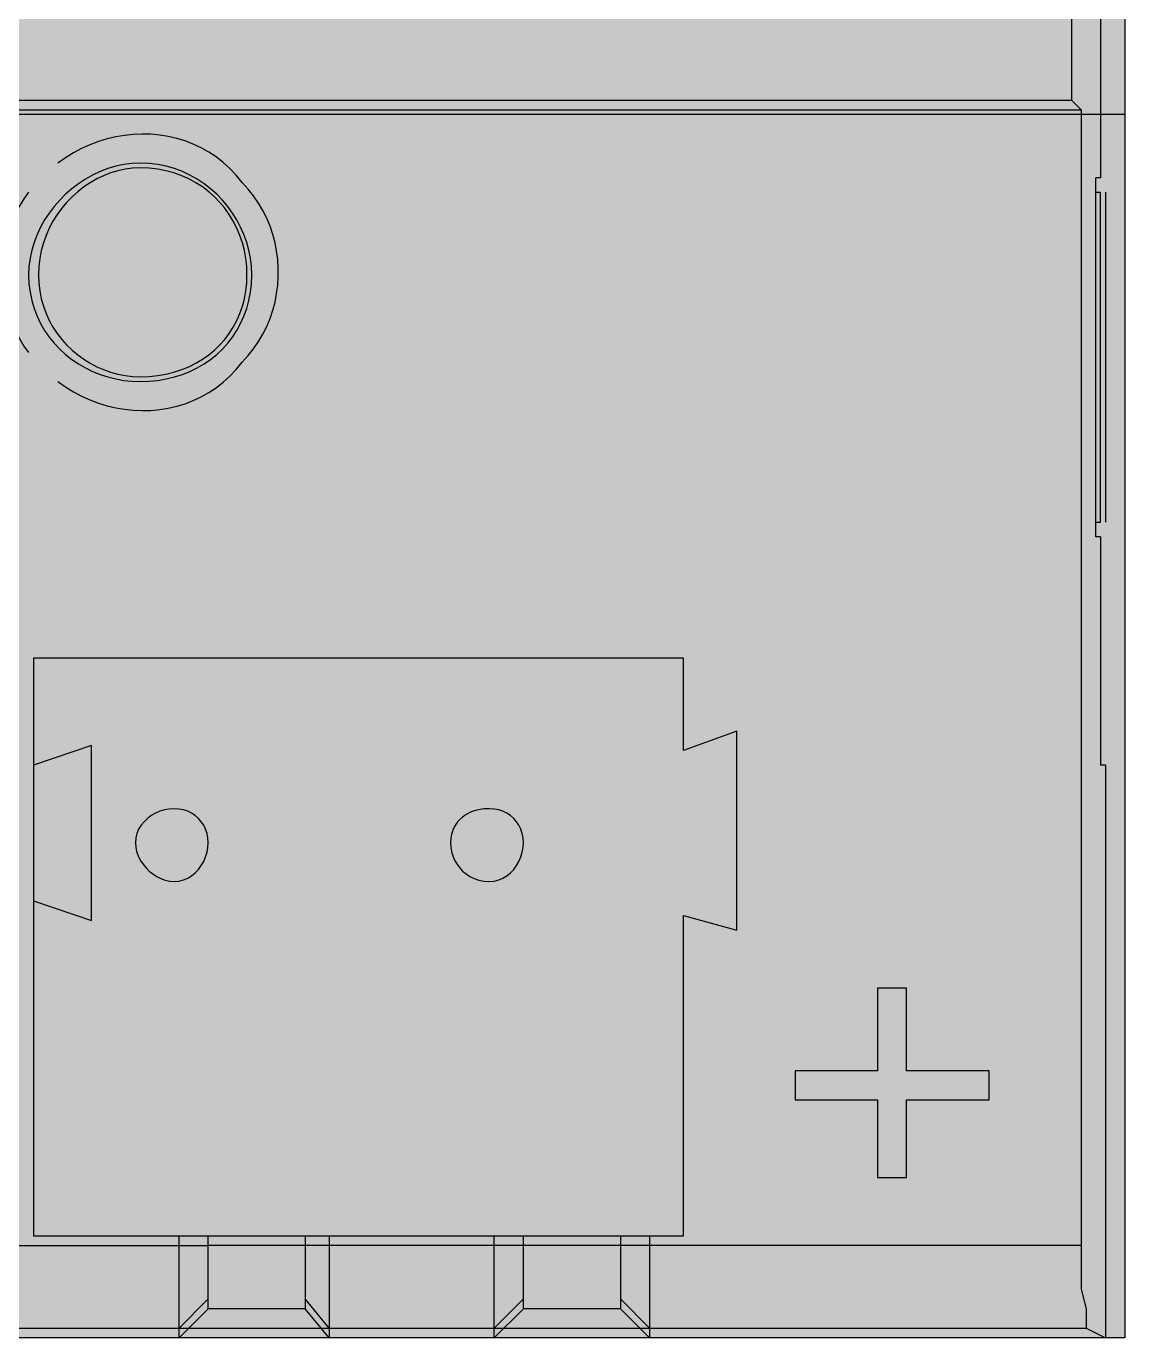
# Model space of a CAD drawing. Header units: millimetres. Extents: x 0 to 966, y -664 to 90.
# Drawn here: x 374.03 to 394, y -260 to -236.16 of the extents above; entities that cross this region are included whole.
import ezdxf

# ---------------------------------------------------------------- set-up
doc = ezdxf.new("R2010")
doc.units = ezdxf.units.MM
for name, color, linetype in [('HDL_BODY', 7, 'Continuous'), ('HDL_COLOUR', 7, 'Continuous'), ('HDL_DETAIL', 7, 'Continuous'), ('HDL_PRINT', 7, 'Continuous')]:
    doc.layers.add(name, color=color, linetype=linetype)

# ---------------------------------------------------------------- blocks, each defined once
blk = doc.blocks.new('M_R8.10.1_FRONT')
at = {"layer": 'HDL_BODY', "true_color": 0x202126}
blk.add_hatch(color=250, dxfattribs=at).paths.add_polyline_path([(0, 0), (144, 0), (144, 90), (0, 90)])
at = {"layer": 'HDL_BODY', "true_color": 0x2a2a30}
blk.add_hatch(color=250, dxfattribs=at).paths.add_polyline_path([(0.4, 20.52), (143.6, 20.52), (143.6, 68.31), (0.4, 68.31)])
at = {"layer": 'HDL_BODY', "true_color": 0x23242a}
blk.add_hatch(color=250, dxfattribs=at).paths.add_polyline_path([(0.4, 0.5), (143.6, 0.5), (143.6, 19.8), (0.4, 19.8)])
at = {"layer": 'HDL_COLOUR', "true_color": 0x232529}
for points in [[(128.128, 19.324), (128.122, 19.474), (128.104, 19.623), (128.075, 19.769), (128.036, 19.913), (127.986, 20.053), (127.926, 20.189), (127.857, 20.32), (127.778, 20.446), (127.691, 20.567), (127.595, 20.681), (127.491, 20.788), (127.38, 20.888), (127.261, 20.979), (127.135, 21.062), (127.004, 21.136), (126.866, 21.2), (126.722, 21.254), (126.574, 21.296), (126.42, 21.327), (126.263, 21.347), (126.101, 21.353), (125.95, 21.347), (125.801, 21.327), (125.655, 21.296), (125.511, 21.254), (125.371, 21.2), (125.235, 21.136), (125.104, 21.062), (124.977, 20.979), (124.857, 20.888), (124.743, 20.788), (124.636, 20.681), (124.536, 20.567), (124.445, 20.446), (124.362, 20.32), (124.288, 20.189), (124.224, 20.053), (124.171, 19.913), (124.128, 19.769), (124.097, 19.623), (124.078, 19.474), (124.071, 19.324), (124.078, 19.162), (124.097, 19.006), (124.128, 18.855), (124.171, 18.71), (124.224, 18.57), (124.288, 18.437), (124.362, 18.31), (124.445, 18.191), (124.536, 18.078), (124.636, 17.973), (124.743, 17.875), (124.857, 17.785), (124.977, 17.704), (125.104, 17.631), (125.235, 17.567), (125.371, 17.511), (125.511, 17.466), (125.655, 17.43), (125.801, 17.404), (125.95, 17.388), (126.101, 17.382), (126.263, 17.388), (126.42, 17.404), (126.574, 17.43), (126.722, 17.466), (126.866, 17.511), (127.004, 17.567), (127.135, 17.631), (127.261, 17.704), (127.38, 17.785), (127.491, 17.875), (127.595, 17.973), (127.691, 18.078), (127.778, 18.191), (127.857, 18.31), (127.926, 18.437), (127.986, 18.57), (128.036, 18.71), (128.075, 18.855), (128.104, 19.006), (128.122, 19.162), (128.128, 19.324)], [(128.041, 19.324), (128.036, 19.474), (128.02, 19.621), (127.994, 19.764), (127.958, 19.905), (127.912, 20.04), (127.857, 20.171), (127.793, 20.297), (127.72, 20.418), (127.638, 20.532), (127.549, 20.64), (127.451, 20.741), (127.346, 20.834), (127.233, 20.92), (127.113, 20.997), (126.987, 21.065), (126.854, 21.124), (126.714, 21.174), (126.569, 21.213), (126.418, 21.241), (126.262, 21.259), (126.101, 21.265), (125.963, 21.259), (125.827, 21.241), (125.693, 21.213), (125.562, 21.174), (125.434, 21.124), (125.309, 21.065), (125.19, 20.997), (125.075, 20.92), (124.965, 20.834), (124.861, 20.741), (124.763, 20.64), (124.673, 20.532), (124.589, 20.418), (124.514, 20.297), (124.447, 20.171), (124.389, 20.04), (124.34, 19.905), (124.301, 19.764), (124.273, 19.621), (124.256, 19.474), (124.25, 19.324), (124.256, 19.174), (124.273, 19.029), (124.301, 18.888), (124.34, 18.751), (124.389, 18.619), (124.447, 18.493), (124.514, 18.373), (124.589, 18.258), (124.673, 18.15), (124.763, 18.048), (124.861, 17.954), (124.965, 17.867), (125.075, 17.787), (125.19, 17.716), (125.309, 17.653), (125.434, 17.599), (125.562, 17.554), (125.693, 17.518), (125.827, 17.492), (125.963, 17.476), (126.101, 17.471), (126.262, 17.476), (126.418, 17.492), (126.569, 17.518), (126.714, 17.554), (126.854, 17.599), (126.987, 17.653), (127.113, 17.716), (127.233, 17.787), (127.346, 17.867), (127.451, 17.954), (127.549, 18.048), (127.638, 18.15), (127.72, 18.258), (127.793, 18.373), (127.857, 18.493), (127.912, 18.619), (127.958, 18.751), (127.994, 18.888), (128.02, 19.029), (128.036, 19.174), (128.041, 19.324)]]:
    blk.add_hatch(color=250, dxfattribs=at).paths.add_polyline_path(points)
at = {"layer": 'HDL_COLOUR', "true_color": 0x111316}
blk.add_hatch(color=250, dxfattribs=at).paths.add_polyline_path([(124.16, 1.853), (130.068, 1.853), (130.068, 12.353), (124.16, 12.353)])
at = {"layer": 'HDL_COLOUR', "true_color": 0xb7262f}
blk.add_hatch(color=242, dxfattribs=at).paths.add_polyline_path([(130.068, 1.853), (135.976, 1.853), (135.976, 12.353), (130.068, 12.353)])
at = {"layer": 'HDL_COLOUR', "true_color": 0x18191d}
for points in [[(127.336, 9), (127.33, 9.086), (127.315, 9.168), (127.289, 9.245), (127.254, 9.317), (127.211, 9.382), (127.159, 9.441), (127.1, 9.492), (127.035, 9.536), (126.963, 9.571), (126.886, 9.596), (126.803, 9.612), (126.717, 9.618), (126.629, 9.612), (126.543, 9.596), (126.458, 9.571), (126.378, 9.536), (126.302, 9.492), (126.232, 9.441), (126.17, 9.382), (126.116, 9.317), (126.072, 9.245), (126.039, 9.168), (126.019, 9.086), (126.012, 9), (126.018, 8.919), (126.035, 8.838), (126.064, 8.76), (126.102, 8.684), (126.148, 8.613), (126.203, 8.546), (126.264, 8.485), (126.331, 8.431), (126.402, 8.384), (126.478, 8.346), (126.556, 8.318), (126.636, 8.3), (126.717, 8.294), (126.803, 8.301), (126.886, 8.322), (126.963, 8.355), (127.035, 8.399), (127.1, 8.452), (127.159, 8.515), (127.211, 8.584), (127.254, 8.66), (127.289, 8.741), (127.315, 8.825), (127.33, 8.912), (127.336, 9)], [(133.068, 9), (133.063, 9.086), (133.047, 9.168), (133.021, 9.245), (132.986, 9.317), (132.943, 9.382), (132.891, 9.441), (132.832, 9.492), (132.767, 9.536), (132.695, 9.571), (132.618, 9.596), (132.536, 9.612), (132.449, 9.618), (132.35, 9.613), (132.258, 9.599), (132.173, 9.577), (132.095, 9.548), (132.024, 9.51), (131.96, 9.466), (131.904, 9.415), (131.856, 9.358), (131.816, 9.296), (131.785, 9.228), (131.762, 9.156), (131.748, 9.08), (131.744, 9), (131.748, 8.919), (131.762, 8.838), (131.785, 8.76), (131.816, 8.684), (131.856, 8.613), (131.904, 8.546), (131.96, 8.485), (132.024, 8.431), (132.095, 8.384), (132.173, 8.346), (132.258, 8.318), (132.35, 8.3), (132.449, 8.294), (132.536, 8.301), (132.618, 8.322), (132.695, 8.355), (132.767, 8.399), (132.832, 8.452), (132.891, 8.515), (132.943, 8.584), (132.986, 8.66), (133.021, 8.741), (133.047, 8.825), (133.063, 8.912), (133.068, 9)]]:
    blk.add_hatch(color=250, dxfattribs=at).paths.add_polyline_path(points)
at = {"layer": 'HDL_PRINT', "true_color": 0xdee1e9}
h = blk.add_hatch(color=254, dxfattribs=at)
h.paths.add_polyline_path([(124.25, 13.412), (124.25, 15.177), (124.866, 15.177), (124.936, 15.176), (124.997, 15.175), (125.05, 15.17), (125.098, 15.16), (125.14, 15.144), (125.179, 15.121), (125.217, 15.088), (125.255, 15.088), (125.293, 15.086), (125.331, 15.081), (125.369, 15.072), (125.407, 15.056), (125.445, 15.033), (125.482, 15), (125.511, 14.967), (125.535, 14.932), (125.554, 14.896), (125.571, 14.857), (125.588, 14.813), (125.607, 14.764), (125.631, 14.709), (125.66, 14.647), (125.692, 14.609), (125.715, 14.569), (125.731, 14.527), (125.74, 14.479), (125.745, 14.426), (125.746, 14.365), (125.747, 14.294), (125.746, 14.224), (125.745, 14.162), (125.74, 14.109), (125.731, 14.062), (125.715, 14.019), (125.692, 13.979), (125.66, 13.941), (125.655, 13.903), (125.643, 13.866), (125.625, 13.828), (125.606, 13.79), (125.589, 13.752), (125.576, 13.714), (125.571, 13.677), (125.538, 13.639), (125.512, 13.603), (125.492, 13.57), (125.473, 13.542), (125.452, 13.52), (125.428, 13.505), (125.395, 13.5), (125.357, 13.493), (125.329, 13.477), (125.306, 13.456), (125.283, 13.435), (125.255, 13.418), (125.217, 13.412), (125.173, 13.412), (125.13, 13.412), (125.086, 13.412), (125.042, 13.412), (124.998, 13.412), (124.955, 13.412), (124.25, 13.412)])
h.paths.add_polyline_path([(124.512, 13.588), (124.866, 13.588), (124.946, 13.588), (125.012, 13.588), (125.064, 13.588), (125.101, 13.588), (125.123, 13.588), (125.131, 13.588), (125.174, 13.626), (125.214, 13.65), (125.251, 13.666), (125.28, 13.673), (125.299, 13.676), (125.306, 13.677), (125.339, 13.714), (125.365, 13.752), (125.386, 13.79), (125.405, 13.828), (125.425, 13.866), (125.45, 13.903), (125.482, 13.941), (125.482, 13.979), (125.482, 14.019), (125.482, 14.062), (125.482, 14.109), (125.482, 14.162), (125.482, 14.224), (125.482, 14.294), (125.482, 14.357), (125.48, 14.413), (125.477, 14.465), (125.471, 14.515), (125.461, 14.565), (125.445, 14.617), (125.424, 14.673), (125.395, 14.735), (125.357, 14.773), (125.329, 14.801), (125.306, 14.824), (125.283, 14.846), (125.255, 14.874), (125.217, 14.912), (125.179, 14.912), (125.14, 14.912), (125.098, 14.912), (125.05, 14.912), (124.997, 14.912), (124.936, 14.912), (124.866, 14.912), (124.512, 14.912), (124.512, 13.588)])
at = {"layer": 'HDL_DETAIL', "color": 251, "true_color": 0x52555c}
for points in [[(0, 90), (144, 90), (144, 0), (0, 0), (0, 90)], [(0, 67.766), (144, 67.766), (144, 22.235), (0, 22.235), (0, 67.766)], [(128.128, 19.324), (128.122, 19.474), (128.104, 19.623), (128.075, 19.769), (128.036, 19.913), (127.986, 20.053), (127.926, 20.189), (127.857, 20.32), (127.778, 20.446), (127.691, 20.567), (127.595, 20.681), (127.491, 20.788), (127.38, 20.888), (127.261, 20.979), (127.135, 21.062), (127.004, 21.136), (126.866, 21.2), (126.722, 21.254), (126.574, 21.296), (126.42, 21.327), (126.263, 21.347), (126.101, 21.353), (125.95, 21.347), (125.801, 21.327), (125.655, 21.296), (125.511, 21.254), (125.371, 21.2), (125.235, 21.136), (125.104, 21.062), (124.977, 20.979), (124.857, 20.888), (124.743, 20.788), (124.636, 20.681), (124.536, 20.567), (124.445, 20.446), (124.362, 20.32), (124.288, 20.189), (124.224, 20.053), (124.171, 19.913), (124.128, 19.769), (124.097, 19.623), (124.078, 19.474), (124.071, 19.324), (124.078, 19.162), (124.097, 19.006), (124.128, 18.855), (124.171, 18.71), (124.224, 18.57), (124.288, 18.437), (124.362, 18.31), (124.445, 18.191), (124.536, 18.078), (124.636, 17.973), (124.743, 17.875), (124.857, 17.785), (124.977, 17.704), (125.104, 17.631), (125.235, 17.567), (125.371, 17.511), (125.511, 17.466), (125.655, 17.43), (125.801, 17.404), (125.95, 17.388), (126.101, 17.382), (126.263, 17.388), (126.42, 17.404), (126.574, 17.43), (126.722, 17.466), (126.866, 17.511), (127.004, 17.567), (127.135, 17.631), (127.261, 17.704), (127.38, 17.785), (127.491, 17.875), (127.595, 17.973), (127.691, 18.078), (127.778, 18.191), (127.857, 18.31), (127.926, 18.437), (127.986, 18.57), (128.036, 18.71), (128.075, 18.855), (128.104, 19.006), (128.122, 19.162), (128.128, 19.324)], [(128.041, 19.324), (128.036, 19.474), (128.02, 19.621), (127.994, 19.764), (127.958, 19.905), (127.912, 20.04), (127.857, 20.171), (127.793, 20.297), (127.72, 20.418), (127.638, 20.532), (127.549, 20.64), (127.451, 20.741), (127.346, 20.834), (127.233, 20.92), (127.113, 20.997), (126.987, 21.065), (126.854, 21.124), (126.714, 21.174), (126.569, 21.213), (126.418, 21.241), (126.262, 21.259), (126.101, 21.265), (125.963, 21.259), (125.827, 21.241), (125.693, 21.213), (125.562, 21.174), (125.434, 21.124), (125.309, 21.065), (125.19, 20.997), (125.075, 20.92), (124.965, 20.834), (124.861, 20.741), (124.763, 20.64), (124.673, 20.532), (124.589, 20.418), (124.514, 20.297), (124.447, 20.171), (124.389, 20.04), (124.34, 19.905), (124.301, 19.764), (124.273, 19.621), (124.256, 19.474), (124.25, 19.324), (124.256, 19.174), (124.273, 19.029), (124.301, 18.888), (124.34, 18.751), (124.389, 18.619), (124.447, 18.493), (124.514, 18.373), (124.589, 18.258), (124.673, 18.15), (124.763, 18.048), (124.861, 17.954), (124.965, 17.867), (125.075, 17.787), (125.19, 17.716), (125.309, 17.653), (125.434, 17.599), (125.562, 17.554), (125.693, 17.518), (125.827, 17.492), (125.963, 17.476), (126.101, 17.471), (126.262, 17.476), (126.418, 17.492), (126.569, 17.518), (126.714, 17.554), (126.854, 17.599), (126.987, 17.653), (127.113, 17.716), (127.233, 17.787), (127.346, 17.867), (127.451, 17.954), (127.549, 18.048), (127.638, 18.15), (127.72, 18.258), (127.793, 18.373), (127.857, 18.493), (127.912, 18.619), (127.958, 18.751), (127.994, 18.888), (128.02, 19.029), (128.036, 19.174), (128.041, 19.324)], [(127.336, 9), (127.33, 9.086), (127.315, 9.168), (127.289, 9.245), (127.254, 9.317), (127.211, 9.382), (127.159, 9.441), (127.1, 9.492), (127.035, 9.536), (126.963, 9.571), (126.886, 9.596), (126.803, 9.612), (126.717, 9.618), (126.629, 9.612), (126.543, 9.596), (126.458, 9.571), (126.378, 9.536), (126.302, 9.492), (126.232, 9.441), (126.17, 9.382), (126.116, 9.317), (126.072, 9.245), (126.039, 9.168), (126.019, 9.086), (126.012, 9), (126.018, 8.919), (126.035, 8.838), (126.064, 8.76), (126.102, 8.684), (126.148, 8.613), (126.203, 8.546), (126.264, 8.485), (126.331, 8.431), (126.402, 8.384), (126.478, 8.346), (126.556, 8.318), (126.636, 8.3), (126.717, 8.294), (126.803, 8.301), (126.886, 8.322), (126.963, 8.355), (127.035, 8.399), (127.1, 8.452), (127.159, 8.515), (127.211, 8.584), (127.254, 8.66), (127.289, 8.741), (127.315, 8.825), (127.33, 8.912), (127.336, 9)], [(133.068, 9), (133.063, 9.086), (133.047, 9.168), (133.021, 9.245), (132.986, 9.317), (132.943, 9.382), (132.891, 9.441), (132.832, 9.492), (132.767, 9.536), (132.695, 9.571), (132.618, 9.596), (132.536, 9.612), (132.449, 9.618), (132.35, 9.613), (132.258, 9.599), (132.173, 9.577), (132.095, 9.548), (132.024, 9.51), (131.96, 9.466), (131.904, 9.415), (131.856, 9.358), (131.816, 9.296), (131.785, 9.228), (131.762, 9.156), (131.748, 9.08), (131.744, 9), (131.748, 8.919), (131.762, 8.838), (131.785, 8.76), (131.816, 8.684), (131.856, 8.613), (131.904, 8.546), (131.96, 8.485), (132.024, 8.431), (132.095, 8.384), (132.173, 8.346), (132.258, 8.318), (132.35, 8.3), (132.449, 8.294), (132.536, 8.301), (132.618, 8.322), (132.695, 8.355), (132.767, 8.399), (132.832, 8.452), (132.891, 8.515), (132.943, 8.584), (132.986, 8.66), (133.021, 8.741), (133.047, 8.825), (133.063, 8.912), (133.068, 9)]]:
    blk.add_lwpolyline(points, close=True, dxfattribs=at)
for points in [[(143.559, 25.236), (143.559, 25.147), (143.559, 24.883), (143.559, 23.382)], [(143.032, 24.353), (143.032, 23.824), (143.032, 23.294), (143.032, 22.5)], [(143.559, 23.382), (143.559, 21.088)], [(143.559, 23.382), (143.559, 21.088)], [(143.559, 23.382), (143.559, 21.088)], [(143.559, 23.382), (143.559, 21.088)], [(143.559, 23.382), (143.559, 21.088)], [(143.559, 23.382), (143.559, 21.088)], [(143.559, 23.382), (143.559, 21.088)], [(143.559, 23.382), (143.559, 21.088)], [(143.559, 23.382), (143.559, 21.088)], [(143.559, 23.382), (143.559, 21.088)], [(143.559, 23.382), (143.559, 21.088)], [(143.559, 23.382), (143.559, 21.088)], [(143.559, 23.382), (143.559, 21.088)], [(143.559, 23.382), (143.559, 21.088)], [(143.559, 23.382), (143.559, 21.088)], [(143.559, 23.382), (143.559, 21.088)], [(143.559, 23.382), (143.559, 21.088)], [(143.559, 23.382), (143.559, 21.088)], [(143.559, 23.382), (143.559, 21.088)], [(143.559, 23.382), (143.559, 21.088)], [(143.559, 23.382), (143.559, 21.088)], [(0.264, 22.5), (143.032, 22.5)], [(0.264, 22.5), (143.032, 22.5)], [(0.264, 22.5), (143.032, 22.5)], [(0.264, 22.5), (143.032, 22.5)], [(0.264, 22.5), (143.032, 22.5)], [(0.264, 22.5), (143.032, 22.5)], [(0.264, 22.5), (143.032, 22.5)], [(0.264, 22.5), (143.032, 22.5)], [(0.264, 22.5), (143.032, 22.5)], [(0.264, 22.5), (143.032, 22.5)], [(0.264, 22.5), (143.032, 22.5)], [(0.264, 22.5), (143.032, 22.5)], [(0.264, 22.5), (143.032, 22.5)], [(0.264, 22.5), (143.032, 22.5)], [(0.264, 22.5), (143.032, 22.5)], [(0.264, 22.5), (143.032, 22.5)], [(0.264, 22.5), (143.032, 22.5)], [(0.264, 22.5), (143.032, 22.5)], [(0.264, 22.5), (143.032, 22.5)], [(0.264, 22.5), (143.032, 22.5)], [(0.264, 22.5), (143.032, 22.5)], [(143.208, 22.324), (143.032, 22.5)], [(143.208, 22.324), (143.032, 22.5)], [(143.208, 22.324), (143.032, 22.5)], [(143.208, 22.324), (143.032, 22.5)], [(143.208, 22.324), (143.032, 22.5)], [(143.208, 22.324), (143.032, 22.5)], [(143.208, 22.324), (143.032, 22.5)], [(143.208, 22.324), (143.032, 22.5)], [(143.208, 22.324), (143.032, 22.5)], [(143.208, 22.324), (143.032, 22.5)], [(143.208, 22.324), (143.032, 22.5)], [(143.208, 22.324), (143.032, 22.5)], [(143.208, 22.324), (143.032, 22.5)], [(143.208, 22.324), (143.032, 22.5)], [(143.208, 22.324), (143.032, 22.5)], [(143.208, 22.324), (143.032, 22.5)], [(143.208, 22.324), (143.032, 22.5)], [(143.208, 22.324), (143.032, 22.5)], [(143.208, 22.324), (143.032, 22.5)], [(143.208, 22.324), (143.032, 22.5)], [(143.208, 22.324), (143.032, 22.5)], [(0, 22.324), (143.208, 22.324)], [(0, 22.324), (143.208, 22.324)], [(0, 22.324), (143.208, 22.324)], [(0, 22.324), (143.208, 22.324)], [(0, 22.324), (143.208, 22.324)], [(0, 22.324), (143.208, 22.324)], [(0, 22.324), (143.208, 22.324)], [(0, 22.324), (143.208, 22.324)], [(0, 22.324), (143.208, 22.324)], [(0, 22.324), (143.208, 22.324)], [(0, 22.324), (143.208, 22.324)], [(0, 22.324), (143.208, 22.324)], [(0, 22.324), (143.208, 22.324)], [(0, 22.324), (143.208, 22.324)], [(0, 22.324), (143.208, 22.324)], [(0, 22.324), (143.208, 22.324)], [(0, 22.324), (143.208, 22.324)], [(0, 22.324), (143.208, 22.324)], [(0, 22.324), (143.208, 22.324)], [(0, 22.324), (143.208, 22.324)], [(0, 22.324), (143.208, 22.324)], [(143.208, 22.324), (143.208, 1.676)], [(143.208, 22.324), (143.208, 1.676)], [(143.208, 22.324), (143.208, 1.676)], [(143.208, 22.324), (143.208, 1.676)], [(143.208, 22.324), (143.208, 1.676)], [(143.208, 22.324), (143.208, 1.676)], [(143.208, 22.324), (143.208, 1.676)], [(143.208, 22.324), (143.208, 1.676)], [(143.208, 22.324), (143.208, 1.676)], [(143.208, 22.324), (143.208, 1.676)], [(143.208, 22.324), (143.208, 1.676)], [(143.208, 22.324), (143.208, 1.676)], [(143.208, 22.324), (143.208, 1.676)], [(143.208, 22.324), (143.208, 1.676)], [(143.208, 22.324), (143.208, 1.676)], [(143.208, 22.324), (143.208, 1.676)], [(143.208, 22.324), (143.208, 1.676)], [(143.208, 22.324), (143.208, 1.676)], [(143.208, 22.324), (143.208, 1.676)], [(143.208, 22.324), (143.208, 1.676)], [(143.208, 22.324), (143.208, 1.676)], [(124.601, 17.382), (124.741, 17.284), (124.886, 17.195), (125.035, 17.117), (125.187, 17.049), (125.342, 16.99), (125.499, 16.943), (125.658, 16.905), (125.817, 16.878), (125.977, 16.861), (126.137, 16.854), (126.296, 16.858), (126.455, 16.873), (126.611, 16.898), (126.765, 16.933), (126.916, 16.979), (127.063, 17.036), (127.207, 17.103), (127.346, 17.182), (127.48, 17.271), (127.608, 17.37), (127.729, 17.481), (127.844, 17.603), (127.952, 17.736), (128.062, 17.854), (128.162, 17.979), (128.252, 18.109), (128.332, 18.245), (128.402, 18.386), (128.462, 18.53), (128.511, 18.678), (128.551, 18.828), (128.581, 18.981), (128.601, 19.135), (128.611, 19.29), (128.611, 19.445), (128.601, 19.6), (128.581, 19.755), (128.551, 19.907), (128.511, 20.058), (128.462, 20.205), (128.402, 20.35), (128.332, 20.49), (128.252, 20.626), (128.162, 20.757), (128.062, 20.881), (127.952, 21), (127.844, 21.133), (127.729, 21.254), (127.608, 21.365), (127.48, 21.465), (127.346, 21.554), (127.207, 21.632), (127.063, 21.7), (126.916, 21.756), (126.765, 21.802), (126.611, 21.838), (126.455, 21.863), (126.296, 21.877), (126.137, 21.881), (125.977, 21.875), (125.817, 21.858), (125.658, 21.83), (125.499, 21.793), (125.342, 21.745), (125.187, 21.687), (125.035, 21.619), (124.886, 21.54), (124.741, 21.452), (124.601, 21.353)], [(143.559, 21.088), (143.473, 21.088)], [(143.559, 21.088), (143.473, 21.088)], [(143.559, 21.088), (143.473, 21.088)], [(143.559, 21.088), (143.473, 21.088)], [(143.559, 21.088), (143.473, 21.088)], [(143.559, 21.088), (143.473, 21.088)], [(143.559, 21.088), (143.473, 21.088)], [(143.559, 21.088), (143.473, 21.088)], [(143.559, 21.088), (143.473, 21.088)], [(143.559, 21.088), (143.473, 21.088)], [(143.559, 21.088), (143.473, 21.088)], [(143.559, 21.088), (143.473, 21.088)], [(143.559, 21.088), (143.473, 21.088)], [(143.559, 21.088), (143.473, 21.088)], [(143.559, 21.088), (143.473, 21.088)], [(143.559, 21.088), (143.473, 21.088)], [(143.559, 21.088), (143.473, 21.088)], [(143.559, 21.088), (143.473, 21.088)], [(143.559, 21.088), (143.473, 21.088)], [(143.559, 21.088), (143.473, 21.088)], [(143.559, 21.088), (143.473, 21.088)], [(143.473, 14.559), (143.473, 21.088)], [(143.473, 14.559), (143.473, 21.088)], [(143.473, 14.559), (143.473, 21.088)], [(143.473, 14.559), (143.473, 21.088)], [(143.473, 14.559), (143.473, 21.088)], [(143.473, 14.559), (143.473, 21.088)], [(143.473, 14.559), (143.473, 21.088)], [(143.473, 14.559), (143.473, 21.088)], [(143.473, 14.559), (143.473, 21.088)], [(143.473, 14.559), (143.473, 21.088)], [(143.473, 14.559), (143.473, 21.088)], [(143.473, 14.559), (143.473, 21.088)], [(143.473, 14.559), (143.473, 21.088)], [(143.473, 14.559), (143.473, 21.088)], [(143.473, 14.559), (143.473, 21.088)], [(143.473, 14.559), (143.473, 21.088)], [(143.473, 14.559), (143.473, 21.088)], [(143.473, 14.559), (143.473, 21.088)], [(143.473, 14.559), (143.473, 21.088)], [(143.473, 14.559), (143.473, 21.088)], [(143.473, 14.559), (143.473, 21.088)], [(124.071, 20.824), (123.987, 20.707), (123.912, 20.583), (123.845, 20.454), (123.786, 20.32), (123.736, 20.181), (123.694, 20.038), (123.66, 19.892), (123.635, 19.744), (123.618, 19.594), (123.61, 19.443), (123.61, 19.292), (123.618, 19.141), (123.635, 18.991), (123.66, 18.843), (123.694, 18.697), (123.736, 18.555), (123.786, 18.416), (123.845, 18.281), (123.912, 18.152), (123.987, 18.029), (124.071, 17.912)], [(143.473, 20.824), (143.559, 20.824)], [(143.473, 20.824), (143.559, 20.824)], [(143.473, 20.824), (143.559, 20.824)], [(143.473, 20.824), (143.559, 20.824)], [(143.473, 20.824), (143.559, 20.824)], [(143.473, 20.824), (143.559, 20.824)], [(143.473, 20.824), (143.559, 20.824)], [(143.473, 20.824), (143.559, 20.824)], [(143.473, 20.824), (143.559, 20.824)], [(143.473, 20.824), (143.559, 20.824)], [(143.473, 20.824), (143.559, 20.824)], [(143.473, 20.824), (143.559, 20.824)], [(143.473, 20.824), (143.559, 20.824)], [(143.473, 20.824), (143.559, 20.824)], [(143.473, 20.824), (143.559, 20.824)], [(143.473, 20.824), (143.559, 20.824)], [(143.473, 20.824), (143.559, 20.824)], [(143.473, 20.824), (143.559, 20.824)], [(143.473, 20.824), (143.559, 20.824)], [(143.473, 20.824), (143.559, 20.824)], [(143.473, 20.824), (143.559, 20.824)], [(143.559, 14.824), (143.559, 20.824)], [(143.559, 14.824), (143.559, 20.824)], [(143.559, 14.824), (143.559, 20.824)], [(143.559, 14.824), (143.559, 20.824)], [(143.559, 14.824), (143.559, 20.824)], [(143.559, 14.824), (143.559, 20.824)], [(143.559, 14.824), (143.559, 20.824)], [(143.559, 14.824), (143.559, 20.824)], [(143.559, 14.824), (143.559, 20.824)], [(143.559, 14.824), (143.559, 20.824)], [(143.559, 14.824), (143.559, 20.824)], [(143.559, 14.824), (143.559, 20.824)], [(143.559, 14.824), (143.559, 20.824)], [(143.559, 14.824), (143.559, 20.824)], [(143.559, 14.824), (143.559, 20.824)], [(143.559, 14.824), (143.559, 20.824)], [(143.559, 14.824), (143.559, 20.824)], [(143.559, 14.824), (143.559, 20.824)], [(143.559, 14.824), (143.559, 20.824)], [(143.559, 14.824), (143.559, 20.824)], [(143.559, 14.824), (143.559, 20.824)], [(143.648, 20.824), (143.648, 14.824)], [(143.648, 20.824), (143.648, 14.824)], [(143.648, 20.824), (143.648, 14.824)], [(143.648, 20.824), (143.648, 14.824)], [(143.648, 20.824), (143.648, 14.824)], [(143.648, 20.824), (143.648, 14.824)], [(143.648, 20.824), (143.648, 14.824)], [(143.648, 20.824), (143.648, 14.824)], [(143.648, 20.824), (143.648, 14.824)], [(143.648, 20.824), (143.648, 14.824)], [(143.648, 20.824), (143.648, 14.824)], [(143.648, 20.824), (143.648, 14.824)], [(143.648, 20.824), (143.648, 14.824)], [(143.648, 20.824), (143.648, 14.824)], [(143.648, 20.824), (143.648, 14.824)], [(143.648, 20.824), (143.648, 14.824)], [(143.648, 20.824), (143.648, 14.824)], [(143.648, 20.824), (143.648, 14.824)], [(143.648, 20.824), (143.648, 14.824)], [(143.648, 20.824), (143.648, 14.824)], [(143.648, 20.824), (143.648, 14.824)], [(143.473, 14.824), (143.559, 14.824)], [(143.473, 14.824), (143.559, 14.824)], [(143.473, 14.824), (143.559, 14.824)], [(143.473, 14.824), (143.559, 14.824)], [(143.473, 14.824), (143.559, 14.824)], [(143.473, 14.824), (143.559, 14.824)], [(143.473, 14.824), (143.559, 14.824)], [(143.473, 14.824), (143.559, 14.824)], [(143.473, 14.824), (143.559, 14.824)], [(143.473, 14.824), (143.559, 14.824)], [(143.473, 14.824), (143.559, 14.824)], [(143.473, 14.824), (143.559, 14.824)], [(143.473, 14.824), (143.559, 14.824)], [(143.473, 14.824), (143.559, 14.824)], [(143.473, 14.824), (143.559, 14.824)], [(143.473, 14.824), (143.559, 14.824)], [(143.473, 14.824), (143.559, 14.824)], [(143.473, 14.824), (143.559, 14.824)], [(143.473, 14.824), (143.559, 14.824)], [(143.473, 14.824), (143.559, 14.824)], [(143.473, 14.824), (143.559, 14.824)], [(143.559, 14.559), (143.473, 14.559)], [(143.559, 14.559), (143.473, 14.559)], [(143.559, 14.559), (143.473, 14.559)], [(143.559, 14.559), (143.473, 14.559)], [(143.559, 14.559), (143.473, 14.559)], [(143.559, 14.559), (143.473, 14.559)], [(143.559, 14.559), (143.473, 14.559)], [(143.559, 14.559), (143.473, 14.559)], [(143.559, 14.559), (143.473, 14.559)], [(143.559, 14.559), (143.473, 14.559)], [(143.559, 14.559), (143.473, 14.559)], [(143.559, 14.559), (143.473, 14.559)], [(143.559, 14.559), (143.473, 14.559)], [(143.559, 14.559), (143.473, 14.559)], [(143.559, 14.559), (143.473, 14.559)], [(143.559, 14.559), (143.473, 14.559)], [(143.559, 14.559), (143.473, 14.559)], [(143.559, 14.559), (143.473, 14.559)], [(143.559, 14.559), (143.473, 14.559)], [(143.559, 14.559), (143.473, 14.559)], [(143.559, 14.559), (143.473, 14.559)], [(143.559, 14.559), (143.559, 12.353)], [(143.559, 14.559), (143.559, 12.353)], [(143.559, 14.559), (143.559, 12.353)], [(143.559, 14.559), (143.559, 12.353)], [(143.559, 14.559), (143.559, 12.353)], [(143.559, 14.559), (143.559, 12.353)], [(143.559, 14.559), (143.559, 12.353)], [(143.559, 14.559), (143.559, 12.353)], [(143.559, 14.559), (143.559, 12.353)], [(143.559, 14.559), (143.559, 12.353)], [(143.559, 14.559), (143.559, 12.353)], [(143.559, 14.559), (143.559, 12.353)], [(143.559, 14.559), (143.559, 12.353)], [(143.559, 14.559), (143.559, 12.353)], [(143.559, 14.559), (143.559, 12.353)], [(143.559, 14.559), (143.559, 12.353)], [(143.559, 14.559), (143.559, 12.353)], [(143.559, 14.559), (143.559, 12.353)], [(143.559, 14.559), (143.559, 12.353)], [(143.559, 14.559), (143.559, 12.353)], [(143.559, 14.559), (143.559, 12.353)], [(124.16, 12.353), (124.16, 1.853)], [(135.976, 12.353), (124.16, 12.353)], [(135.976, 10.677), (135.976, 12.353)], [(143.559, 12.353), (143.559, 11.735), (143.559, 11.294), (143.559, 10.412)], [(136.946, 11.029), (135.976, 10.677)], [(136.946, 7.412), (136.946, 11.029)], [(125.217, 10.765), (124.16, 10.412)], [(125.217, 7.588), (125.217, 10.765)], [(143.648, 10.412), (143.559, 10.412)], [(143.648, 10.412), (143.559, 10.412)], [(143.648, 10.412), (143.559, 10.412)], [(143.648, 10.412), (143.559, 10.412)], [(143.648, 10.412), (143.559, 10.412)], [(143.648, 10.412), (143.559, 10.412)], [(143.648, 10.412), (143.559, 10.412)], [(143.648, 10.412), (143.559, 10.412)], [(143.648, 10.412), (143.559, 10.412)], [(143.648, 10.412), (143.559, 10.412)], [(143.648, 10.412), (143.559, 10.412)], [(143.648, 10.412), (143.559, 10.412)], [(143.648, 10.412), (143.559, 10.412)], [(143.648, 10.412), (143.559, 10.412)], [(143.648, 10.412), (143.559, 10.412)], [(143.648, 10.412), (143.559, 10.412)], [(143.648, 10.412), (143.559, 10.412)], [(143.648, 10.412), (143.559, 10.412)], [(143.648, 10.412), (143.559, 10.412)], [(143.648, 10.412), (143.559, 10.412)], [(143.648, 10.412), (143.559, 10.412)], [(143.648, 10.412), (143.648, 0)], [(143.648, 10.412), (143.648, 0)], [(143.648, 10.412), (143.648, 0)], [(143.648, 10.412), (143.648, 0)], [(143.648, 10.412), (143.648, 0)], [(143.648, 10.412), (143.648, 0)], [(143.648, 10.412), (143.648, 0)], [(143.648, 10.412), (143.648, 0)], [(143.648, 10.412), (143.648, 0)], [(143.648, 10.412), (143.648, 0)], [(143.648, 10.412), (143.648, 0)], [(143.648, 10.412), (143.648, 0)], [(143.648, 10.412), (143.648, 0)], [(143.648, 10.412), (143.648, 0)], [(143.648, 10.412), (143.648, 0)], [(143.648, 10.412), (143.648, 0)], [(143.648, 10.412), (143.648, 0)], [(143.648, 10.412), (143.648, 0)], [(143.648, 10.412), (143.648, 0)], [(143.648, 10.412), (143.648, 0)], [(143.648, 10.412), (143.648, 0)], [(124.16, 7.941), (125.217, 7.588)], [(135.976, 1.853), (135.976, 7.677)], [(135.976, 7.677), (136.946, 7.412)], [(139.502, 6.353), (139.502, 4.853)], [(140.032, 6.353), (139.502, 6.353)], [(140.032, 4.853), (140.032, 6.353)], [(138.005, 4.853), (138.005, 4.323)], [(139.502, 4.853), (138.005, 4.853)], [(141.532, 4.853), (140.032, 4.853)], [(141.532, 4.323), (141.532, 4.853)], [(138.005, 4.323), (139.502, 4.323)], [(139.502, 4.323), (139.502, 2.912)], [(140.032, 2.912), (140.032, 4.323)], [(140.032, 4.323), (141.532, 4.323)], [(139.502, 2.912), (140.032, 2.912)], [(0, 1.676), (127.336, 1.676)], [(0, 1.676), (127.336, 1.676)], [(0, 1.676), (127.336, 1.676)], [(0, 1.676), (127.336, 1.676)], [(0, 1.676), (127.336, 1.676)], [(0, 1.676), (127.336, 1.676)], [(0, 1.676), (127.336, 1.676)], [(0, 1.676), (127.336, 1.676)], [(0, 1.676), (127.336, 1.676)], [(0, 1.676), (127.336, 1.676)], [(0, 1.676), (127.336, 1.676)], [(0, 1.676), (127.336, 1.676)], [(0, 1.676), (127.336, 1.676)], [(0, 1.676), (127.336, 1.676)], [(0, 1.676), (127.336, 1.676)], [(0, 1.676), (127.336, 1.676)], [(0, 1.676), (127.336, 1.676)], [(0, 1.676), (127.336, 1.676)], [(0, 1.676), (127.336, 1.676)], [(0, 1.676), (127.336, 1.676)], [(0, 1.676), (127.336, 1.676)], [(124.16, 1.853), (135.976, 1.853)], [(126.806, 0), (126.806, 1.853)], [(127.336, 0.529), (127.336, 1.853)], [(143.208, 1.676), (127.336, 1.676)], [(143.208, 1.676), (127.336, 1.676)], [(143.208, 1.676), (127.336, 1.676)], [(143.208, 1.676), (127.336, 1.676)], [(143.208, 1.676), (127.336, 1.676)], [(143.208, 1.676), (127.336, 1.676)], [(143.208, 1.676), (127.336, 1.676)], [(143.208, 1.676), (127.336, 1.676)], [(143.208, 1.676), (127.336, 1.676)], [(143.208, 1.676), (127.336, 1.676)], [(143.208, 1.676), (127.336, 1.676)], [(143.208, 1.676), (127.336, 1.676)], [(143.208, 1.676), (127.336, 1.676)], [(143.208, 1.676), (127.336, 1.676)], [(143.208, 1.676), (127.336, 1.676)], [(143.208, 1.676), (127.336, 1.676)], [(143.208, 1.676), (127.336, 1.676)], [(143.208, 1.676), (127.336, 1.676)], [(143.208, 1.676), (127.336, 1.676)], [(143.208, 1.676), (127.336, 1.676)], [(143.208, 1.676), (127.336, 1.676)], [(129.098, 1.853), (129.098, 0.529)], [(133.068, 1.676), (129.098, 1.676)], [(129.538, 1.853), (129.538, 0)], [(132.538, 0), (132.538, 1.853)], [(133.068, 0.529), (133.068, 1.853)], [(134.83, 1.853), (134.83, 0.529)], [(143.208, 1.676), (134.83, 1.676)], [(135.36, 1.853), (135.36, 0)], [(143.208, 1.676), (143.208, 1.147), (143.208, 0.882), (143.297, 0.529), (143.297, 0.176)], [(126.806, 0.176), (127.336, 0.706)], [(126.806, 0), (127.336, 0.529)], [(128.922, 0.529), (128.747, 0.529), (128.482, 0.529), (127.336, 0.529)], [(129.098, 0.529), (128.922, 0.529)], [(129.538, 0.176), (129.098, 0.706)], [(129.538, 0), (129.098, 0.529)], [(132.538, 0.176), (133.068, 0.706)], [(132.538, 0), (133.068, 0.529)], [(134.654, 0.529), (134.479, 0.529), (134.214, 0.529), (133.068, 0.529)], [(134.83, 0.529), (134.654, 0.529)], [(135.36, 0.176), (134.83, 0.706)], [(135.36, 0), (134.83, 0.529)], [(0, 0.176), (143.297, 0.176)], [(0, 0.176), (143.297, 0.176)], [(0, 0.176), (143.297, 0.176)], [(0, 0.176), (143.297, 0.176)], [(0, 0.176), (143.297, 0.176)], [(0, 0.176), (143.297, 0.176)], [(0, 0.176), (143.297, 0.176)], [(0, 0.176), (143.297, 0.176)], [(0, 0.176), (143.297, 0.176)], [(0, 0.176), (143.297, 0.176)], [(0, 0.176), (143.297, 0.176)], [(0, 0.176), (143.297, 0.176)], [(0, 0.176), (143.297, 0.176)], [(0, 0.176), (143.297, 0.176)], [(0, 0.176), (143.297, 0.176)], [(0, 0.176), (143.297, 0.176)], [(0, 0.176), (143.297, 0.176)], [(0, 0.176), (143.297, 0.176)], [(0, 0.176), (143.297, 0.176)], [(0, 0.176), (143.297, 0.176)], [(0, 0.176), (143.297, 0.176)], [(143.648, 0), (78.042, 0)], [(143.648, 0), (78.042, 0)], [(143.648, 0), (78.042, 0)], [(143.648, 0), (78.042, 0)], [(143.648, 0), (78.042, 0)], [(143.648, 0), (78.042, 0)], [(143.648, 0), (78.042, 0)], [(143.648, 0), (78.042, 0)], [(143.648, 0), (78.042, 0)], [(143.648, 0), (78.042, 0)], [(143.648, 0), (78.042, 0)], [(143.648, 0), (78.042, 0)], [(143.648, 0), (78.042, 0)], [(143.648, 0), (78.042, 0)], [(143.648, 0), (78.042, 0)], [(143.648, 0), (78.042, 0)], [(143.648, 0), (78.042, 0)], [(143.648, 0), (78.042, 0)], [(143.648, 0), (78.042, 0)], [(143.648, 0), (78.042, 0)], [(143.648, 0), (78.042, 0)], [(129.538, 0), (129.538, 0), (126.806, 0)], [(129.538, 0.176), (132.538, 0.176)], [(135.36, 0), (135.36, 0), (132.538, 0)], [(135.36, 0.176), (143.208, 0.176)], [(143.297, 0.176), (143.648, 0)], [(143.297, 0.176), (143.648, 0)], [(143.297, 0.176), (143.648, 0)], [(143.297, 0.176), (143.648, 0)], [(143.297, 0.176), (143.648, 0)], [(143.297, 0.176), (143.648, 0)], [(143.297, 0.176), (143.648, 0)], [(143.297, 0.176), (143.648, 0)], [(143.297, 0.176), (143.648, 0)], [(143.297, 0.176), (143.648, 0)], [(143.297, 0.176), (143.648, 0)], [(143.297, 0.176), (143.648, 0)], [(143.297, 0.176), (143.648, 0)], [(143.297, 0.176), (143.648, 0)], [(143.297, 0.176), (143.648, 0)], [(143.297, 0.176), (143.648, 0)], [(143.297, 0.176), (143.648, 0)], [(143.297, 0.176), (143.648, 0)], [(143.297, 0.176), (143.648, 0)], [(143.297, 0.176), (143.648, 0)], [(143.297, 0.176), (143.648, 0)]]:
    blk.add_lwpolyline(points, dxfattribs=at)

msp = doc.modelspace()

# ---------------------------------------------------------------- block references
msp.add_blockref('M_R8.10.1_FRONT', (250, -260))

doc.saveas('drawing.dxf')
